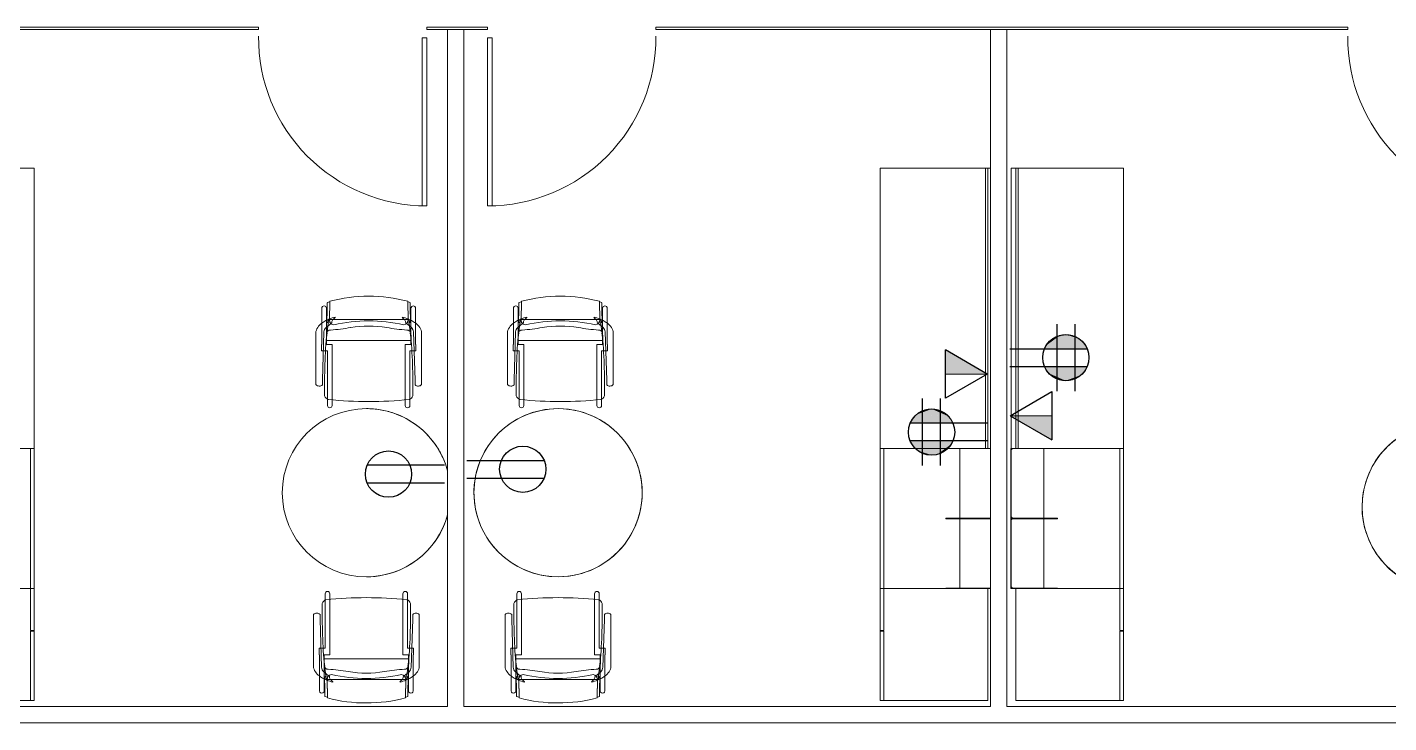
# Model space of a CAD drawing. Header units: inches. Extents: x 4757 to 6765, y 9919 to 10946.
# Drawn here: x 5204.6 to 5495.9, y 10429.3 to 10578.2 of the extents above; entities that cross this region are included whole.
import ezdxf

# ---------------------------------------------------------------- set-up
doc = ezdxf.new("R2010")
doc.units = ezdxf.units.IN
doc.header["$MEASUREMENT"] = 0
for name, color, linetype, lineweight in [('A-ANNO-NOTE', 7, 'Continuous', 9), ('A-DOOR', 31, 'Continuous', 13), ('A-WALL', 113, 'Continuous', 13), ('I-FURN', 30, 'Continuous', 9), ('I-FURN-PNLS', 30, 'Continuous', 9), ('I-WALL', 2, 'Continuous', 9)]:
    doc.layers.add(name, color=color, linetype=linetype, lineweight=lineweight)

# ---------------------------------------------------------------- blocks, each defined once
blk = doc.blocks.new('Door - Glass Single - Patch - Short Handle-7125741-Level XX  POWER _ SIGNAL')
at = {"layer": 'A-DOOR', "lineweight": 20}
for p, q in [((17, 38), (17, 2)), ((18, 38), (17, 38)), ((18, 2), (18, 38)), ((17, 2), (18, 2))]:
    blk.add_line(p, q, dxfattribs=at)
at = {"layer": 'A-DOOR', "lineweight": 9}
blk.add_arc((18, 2), 36, 90, 180.5, dxfattribs=at)
blk = doc.blocks.new('Door - Glass Single - Patch - Short Handle-7125740-Level XX  POWER _ SIGNAL')
at = {"layer": 'A-DOOR', "lineweight": 20}
for p, q in [((17, -2), (18, -2)), ((17, -38), (17, -2)), ((18, -2), (18, -38)), ((18, -38), (17, -38))]:
    blk.add_line(p, q, dxfattribs=at)
at = {"layer": 'A-DOOR', "lineweight": 9}
blk.add_arc((18, -2), 36, 179.5, 270, dxfattribs=at)
blk = doc.blocks.new('F - EXECUTIVE DESK 4 - F - EXECUTIVE DESK 4-7148762-Level XX  POWER _ SIGNAL')
at = {"layer": 'I-FURN'}
for p, q in [((-58, 86.56), (-58, 86)), ((-58, 86), (-58, 86.56)), ((-58, 86), (-58, 77.06)), ((-58, 77.06), (-58, 86)), ((-57.94, 77.06), (-57.94, 86.56)), ((-57.94, 86.56), (-57.94, 77.06)), ((-43.5, 87.06), (-57.5, 87.06)), ((-57.5, 87.06), (-43.5, 87.06)), ((-57.5, 87), (-43.5, 87)), ((-43.5, 87), (-57.5, 87)), ((-43.06, 86.56), (-43.06, 77.06)), ((-43.06, 77.06), (-43.06, 86.56)), ((-43, 86.56), (-43, 77.06)), ((-43, 77.06), (-43, 86.56)), ((-43, 77.06), (-43, 86.56)), ((-43, 86.56), (-43, 77.06)), ((-42.94, 77.06), (-42.94, 86.56)), ((-42.94, 86.56), (-42.94, 77.06)), ((-28.5, 87.06), (-42.5, 87.06)), ((-42.5, 87.06), (-28.5, 87.06)), ((-42.5, 87), (-28.5, 87)), ((-28.5, 87), (-42.5, 87)), ((-28.06, 86.56), (-28.06, 77.06)), ((-28.06, 77.06), (-28.06, 86.56)), ((-28, 77.06), (-28, 86.56)), ((-28, 86.56), (-28, 77.06)), ((-58, 77.06), (-57.94, 77.06)), ((-57.94, 77.06), (-58, 77.06)), ((-43.06, 77.06), (-43, 77.06)), ((-43, 77.06), (-43.06, 77.06)), ((-43, 77.06), (-42.94, 77.06)), ((-42.94, 77.06), (-43, 77.06)), ((-28.06, 77.06), (-28, 77.06)), ((-28, 77.06), (-28.06, 77.06))]:
    blk.add_line(p, q, dxfattribs=at)
for centre, radius, start, end in [((-57.5, 86.56), 0.5, 90, 180), ((-57.5, 86.56), 0.5, 151.7279, 180), ((-57.5, 86.56), 0.438, 90, 180), ((-57.5, 86.56), 0.438, 90, 180), ((-57.5, 86.56), 0.5, 120, 150), ((-57.5, 86.56), 0.5, 91.7852, 118.6525), ((-43.5, 86.56), 0.5, 360, 90), ((-43.5, 86.56), 0.5, 61.5993, 90), ((-43.5, 86.56), 0.438, 360, 90), ((-43.5, 86.56), 0.438, 0, 90), ((-43.5, 86.56), 0.5, 30, 60), ((-43.5, 86.56), 0.5, 0, 28.2721), ((-42.5, 86.56), 0.5, 90, 180), ((-42.5, 86.56), 0.5, 151.7279, 180), ((-42.5, 86.56), 0.438, 90, 180), ((-42.5, 86.56), 0.438, 90, 180), ((-42.5, 86.56), 0.5, 120, 150), ((-42.5, 86.56), 0.5, 91.7852, 118.6525), ((-28.5, 86.56), 0.5, 360, 90), ((-28.5, 86.56), 0.5, 61.5993, 90), ((-28.5, 86.56), 0.438, 360, 90), ((-28.5, 86.56), 0.438, 0, 90), ((-28.5, 86.56), 0.5, 30, 60), ((-28.5, 86.56), 0.5, 0, 28.2721)]:
    blk.add_arc(centre, radius, start, end, dxfattribs=at)
at = {"layer": 'I-FURN-PNLS'}
for p, q in [((-58, 86), (-82, 86)), ((-82, 86), (-82, 63)), ((-43, 87.06), (-58, 87.06)), ((-58, 87.06), (-58, 86)), ((-57.74, 87), (-58, 87)), ((-58, 87), (-58, 86.56)), ((-58, 86.56), (-58, 86)), ((-58, 86), (-58, 77.06)), ((-58, 63), (-58, 86)), ((-58, 86), (-58, 77.06)), ((-57.94, 77.06), (-57.94, 87)), ((-57.94, 87), (-43.06, 87)), ((-57.67, 87), (-57.74, 87)), ((-57.62, 87), (-57.67, 87)), ((-57.5, 87), (-57.59, 87)), ((-43.5, 87), (-57.5, 87)), ((-43.41, 87), (-43.5, 87)), ((-43.33, 87), (-43.38, 87)), ((-43.26, 87), (-43.33, 87)), ((-42.74, 87), (-43.26, 87)), ((-43.06, 87), (-43.06, 77.06)), ((-28, 87.06), (-43, 87.06)), ((-43, 87.06), (-43, 77.06)), ((-43, 77.06), (-43, 87.06)), ((-42.94, 77.06), (-42.94, 87)), ((-42.94, 87), (-28.06, 87)), ((-42.67, 87), (-42.74, 87)), ((-42.62, 87), (-42.67, 87)), ((-42.5, 87), (-42.59, 87)), ((-28.5, 87), (-42.5, 87)), ((-28.41, 87), (-28.5, 87)), ((-28.33, 87), (-28.38, 87)), ((-28.26, 87), (-28.33, 87)), ((-28, 87), (-28.26, 87)), ((-28.06, 87), (-28.06, 77.06)), ((-28, 77.06), (-28, 87.06)), ((32, 87), (-28, 87)), ((32, 86), (-28, 86)), ((-28, 86), (-28, 85.53)), ((-28, 85.53), (32, 85.53)), ((32, 86), (32, 87)), ((32, 85.53), (32, 86)), ((32, 85.53), (32, 86)), ((32, 63), (32, 85.53)), ((-58, 80), (-58, 77.06)), ((-43.06, 80), (-57.94, 80)), ((-28.06, 80), (-42.94, 80)), ((-28, 77.06), (-28, 80)), ((-58, 77.06), (-57.94, 77.06)), ((-58, 77.06), (-58, 63.75)), ((-58, 77.06), (-58, 63)), ((-43.06, 77.06), (-43, 77.06)), ((-43, 77.06), (-42.94, 77.06)), ((-28.06, 77.06), (-28, 77.06)), ((-28, 63.75), (-28, 77.06)), ((-67.12, 63.75), (-82, 63.75)), ((-82, 63.75), (-82, 63)), ((-67.12, 63.75), (-82, 63.75)), ((-82, 63.75), (-82, 63)), ((-67.12, 63.75), (-82, 63.75)), ((-82, 63.75), (-82, 63)), ((-82, 63), (-58, 63)), ((-82, 63), (-67.12, 63)), ((-82, 63), (-67.12, 63)), ((-82, 63), (-67.12, 63)), ((-67.12, 63), (-67.12, 63.75)), ((-67.12, 63), (-67.12, 63.75)), ((-67.12, 63), (-67.12, 63.75)), ((-58, 63.75), (-67, 63.75)), ((-67, 63.75), (-67, 63)), ((-67, 63), (-58, 63)), ((-58, 63), (-58, 63.75)), ((-58, 63.75), (-58, 63)), ((-28, 63.75), (-58, 63.75)), ((-58, 63.75), (-58, 63)), ((-28, 63.75), (-58, 63.75)), ((-58, 63.75), (-58, 63)), ((-58, 63), (-28, 63)), ((-58, 63), (-28, 63)), ((-58, 63), (-28, 63)), ((-58, 63), (32, 63)), ((-28, 63), (-28, 63.75)), ((-28, 63), (-28, 63.75)), ((-28, 63), (-28, 63.75))]:
    blk.add_line(p, q, dxfattribs=at)
blk = doc.blocks.new('F - EXECUTIVE DESK 4 - F - EXECUTIVE DESK 4-V28-Level XX  POWER _ SIGNAL')
at = {"layer": 'I-FURN'}
for p, q in [((-58, 86.56), (-58, 86)), ((-58, 86), (-58, 86.56)), ((-58, 86), (-58, 77.06)), ((-58, 77.06), (-58, 86)), ((-57.94, 77.06), (-57.94, 86.56)), ((-57.94, 86.56), (-57.94, 77.06)), ((-43.5, 87.06), (-57.5, 87.06)), ((-57.5, 87.06), (-43.5, 87.06)), ((-57.5, 87), (-43.5, 87)), ((-43.5, 87), (-57.5, 87)), ((-43.06, 86.56), (-43.06, 77.06)), ((-43.06, 77.06), (-43.06, 86.56)), ((-43, 86.56), (-43, 77.06)), ((-43, 77.06), (-43, 86.56)), ((-43, 77.06), (-43, 86.56)), ((-43, 86.56), (-43, 77.06)), ((-42.94, 77.06), (-42.94, 86.56)), ((-42.94, 86.56), (-42.94, 77.06)), ((-28.5, 87.06), (-42.5, 87.06)), ((-42.5, 87.06), (-28.5, 87.06)), ((-42.5, 87), (-28.5, 87)), ((-28.5, 87), (-42.5, 87)), ((-28.06, 86.56), (-28.06, 77.06)), ((-28.06, 77.06), (-28.06, 86.56)), ((-28, 77.06), (-28, 86.56)), ((-28, 86.56), (-28, 77.06)), ((-58, 77.06), (-57.94, 77.06)), ((-57.94, 77.06), (-58, 77.06)), ((-43.06, 77.06), (-43, 77.06)), ((-43, 77.06), (-43.06, 77.06)), ((-43, 77.06), (-42.94, 77.06)), ((-42.94, 77.06), (-43, 77.06)), ((-28.06, 77.06), (-28, 77.06)), ((-28, 77.06), (-28.06, 77.06))]:
    blk.add_line(p, q, dxfattribs=at)
for centre, radius, start, end in [((-57.5, 86.56), 0.5, 90, 180), ((-57.5, 86.56), 0.5, 151.7279, 180), ((-57.5, 86.56), 0.438, 90, 180), ((-57.5, 86.56), 0.438, 90, 180), ((-57.5, 86.56), 0.5, 120, 150), ((-57.5, 86.56), 0.5, 91.7852, 118.6525), ((-43.5, 86.56), 0.5, 360, 90), ((-43.5, 86.56), 0.5, 61.5993, 90), ((-43.5, 86.56), 0.438, 360, 90), ((-43.5, 86.56), 0.438, 0, 90), ((-43.5, 86.56), 0.5, 30, 60), ((-43.5, 86.56), 0.5, 0, 28.2721), ((-42.5, 86.56), 0.5, 90, 180), ((-42.5, 86.56), 0.5, 165, 180), ((-42.5, 86.56), 0.5, 151.7279, 165), ((-42.5, 86.56), 0.438, 90, 180), ((-42.5, 86.56), 0.438, 90, 180), ((-42.5, 86.56), 0.5, 120, 150), ((-42.5, 86.56), 0.5, 105, 118.6525), ((-42.5, 86.56), 0.5, 91.7852, 105), ((-28.5, 86.56), 0.5, 360, 90), ((-28.5, 86.56), 0.5, 61.5993, 90), ((-28.5, 86.56), 0.438, 360, 90), ((-28.5, 86.56), 0.438, 0, 90), ((-28.5, 86.56), 0.5, 30, 60), ((-28.5, 86.56), 0.5, 0, 28.2721)]:
    blk.add_arc(centre, radius, start, end, dxfattribs=at)
at = {"layer": 'I-FURN-PNLS'}
for p, q in [((-58, 86), (-82, 86)), ((-82, 86), (-82, 63)), ((-43, 87.06), (-58, 87.06)), ((-58, 87.06), (-58, 86)), ((-57.74, 87), (-58, 87)), ((-58, 87), (-58, 86.56)), ((-58, 86.56), (-58, 86)), ((-58, 86), (-58, 77.06)), ((-58, 63), (-58, 86)), ((-58, 86), (-58, 77.06)), ((-57.94, 77.06), (-57.94, 87)), ((-57.94, 87), (-43.06, 87)), ((-57.67, 87), (-57.74, 87)), ((-57.62, 87), (-57.67, 87)), ((-57.5, 87), (-57.59, 87)), ((-43.5, 87), (-57.5, 87)), ((-43.41, 87), (-43.5, 87)), ((-43.33, 87), (-43.38, 87)), ((-43.26, 87), (-43.33, 87)), ((-42.74, 87), (-43.26, 87)), ((-43.06, 87), (-43.06, 77.06)), ((-28, 87.06), (-43, 87.06)), ((-43, 87.06), (-43, 77.06)), ((-43, 77.06), (-43, 87.06)), ((-42.94, 77.06), (-42.94, 87)), ((-42.94, 87), (-28.06, 87)), ((-42.67, 87), (-42.74, 87)), ((-42.62, 87), (-42.67, 87)), ((-42.5, 87), (-42.59, 87)), ((-28.5, 87), (-42.5, 87)), ((-28.41, 87), (-28.5, 87)), ((-28.33, 87), (-28.38, 87)), ((-28.26, 87), (-28.33, 87)), ((-28, 87), (-28.26, 87)), ((-28.06, 87), (-28.06, 77.06)), ((-28, 77.06), (-28, 87.06)), ((32, 87), (-28, 87)), ((32, 86), (-28, 86)), ((-28, 86), (-28, 85.53)), ((-28, 85.53), (32, 85.53)), ((32, 86), (32, 87)), ((32, 85.53), (32, 86)), ((32, 85.53), (32, 86)), ((32, 63), (32, 85.53)), ((-58, 80), (-58, 77.06)), ((-43.06, 80), (-57.94, 80)), ((-28.06, 80), (-42.94, 80)), ((-28, 77.06), (-28, 80)), ((-58, 77.06), (-57.94, 77.06)), ((-58, 77.06), (-58, 63.75)), ((-58, 77.06), (-58, 63)), ((-43.06, 77.06), (-43, 77.06)), ((-43, 77.06), (-42.94, 77.06)), ((-28.06, 77.06), (-28, 77.06)), ((-28, 63.75), (-28, 77.06)), ((-67.12, 63.75), (-82, 63.75)), ((-82, 63.75), (-82, 63)), ((-67.12, 63.75), (-82, 63.75)), ((-82, 63.75), (-82, 63)), ((-67.12, 63.75), (-82, 63.75)), ((-82, 63.75), (-82, 63)), ((-82, 63), (-58, 63)), ((-82, 63), (-67.12, 63)), ((-82, 63), (-67.12, 63)), ((-82, 63), (-67.12, 63)), ((-67.12, 63), (-67.12, 63.75)), ((-67.12, 63), (-67.12, 63.75)), ((-67.12, 63), (-67.12, 63.75)), ((-58, 63.75), (-67, 63.75)), ((-67, 63.75), (-67, 63)), ((-67, 63), (-58, 63)), ((-58, 63), (-58, 63.75)), ((-58, 63.75), (-58, 63)), ((-28, 63.75), (-58, 63.75)), ((-58, 63.75), (-58, 63)), ((-28, 63.75), (-58, 63.75)), ((-58, 63.75), (-58, 63)), ((-58, 63), (-28, 63)), ((-58, 63), (-28, 63)), ((-58, 63), (-28, 63)), ((-58, 63), (32, 63)), ((-28, 63), (-28, 63.75)), ((-28, 63), (-28, 63.75)), ((-28, 63), (-28, 63.75))]:
    blk.add_line(p, q, dxfattribs=at)
blk = doc.blocks.new('F - EXECUTIVE DESK 4 - F - EXECUTIVE DESK 4-V29-Level XX  POWER _ SIGNAL')
at = {"layer": 'I-FURN'}
for p, q in [((-58, -77.06), (-58, -86)), ((-57.94, -77.06), (-58, -77.06)), ((-58, -77.06), (-57.94, -77.06)), ((-58, -86), (-58, -77.06)), ((-57.94, -86.56), (-57.94, -77.06)), ((-57.94, -77.06), (-57.94, -86.56)), ((-43, -77.06), (-43.06, -77.06)), ((-43.06, -77.06), (-43.06, -86.56)), ((-43.06, -86.56), (-43.06, -77.06)), ((-43.06, -77.06), (-43, -77.06)), ((-43, -77.06), (-43, -86.56)), ((-42.94, -77.06), (-43, -77.06)), ((-43, -77.06), (-42.94, -77.06)), ((-43, -86.56), (-43, -77.06)), ((-43, -86.56), (-43, -77.06)), ((-43, -77.06), (-43, -86.56)), ((-42.94, -86.56), (-42.94, -77.06)), ((-42.94, -77.06), (-42.94, -86.56)), ((-28, -77.06), (-28.06, -77.06)), ((-28.06, -77.06), (-28.06, -86.56)), ((-28.06, -86.56), (-28.06, -77.06)), ((-28.06, -77.06), (-28, -77.06)), ((-28, -86.56), (-28, -77.06)), ((-28, -77.06), (-28, -86.56)), ((-58, -86), (-58, -86.56)), ((-58, -86.56), (-58, -86))]:
    blk.add_line(p, q, dxfattribs=at)
at = {"layer": 'I-FURN-PNLS'}
for p, q in [((-82, -63), (-58, -63)), ((-82, -86), (-82, -63)), ((-82, -63), (-67.12, -63)), ((-82, -63.75), (-82, -63)), ((-82, -63), (-67.12, -63)), ((-82, -63.75), (-82, -63)), ((-82, -63), (-67.12, -63)), ((-82, -63.75), (-82, -63)), ((-67.12, -63.75), (-82, -63.75)), ((-67.12, -63.75), (-82, -63.75)), ((-67.12, -63.75), (-82, -63.75)), ((-67.12, -63), (-67.12, -63.75)), ((-67.12, -63), (-67.12, -63.75)), ((-67.12, -63), (-67.12, -63.75)), ((-67, -63), (-58, -63)), ((-67, -63.75), (-67, -63)), ((-58, -63.75), (-67, -63.75)), ((-58, -63), (-58, -86)), ((-58, -63), (-58, -63.75)), ((-58, -63), (-28, -63)), ((-58, -63.75), (-58, -63)), ((-58, -63), (-28, -63)), ((-58, -63.75), (-58, -63)), ((-58, -63), (-28, -63)), ((-58, -63.75), (-58, -63)), ((-58, -63), (32, -63)), ((-58, -77.06), (-58, -63)), ((-58, -77.06), (-58, -63.75)), ((-28, -63.75), (-58, -63.75)), ((-28, -63.75), (-58, -63.75)), ((-28, -63), (-28, -63.75)), ((-28, -63), (-28, -63.75)), ((-28, -63), (-28, -63.75)), ((-28, -63.75), (-28, -77.06)), ((32, -63), (32, -85.53)), ((-58, -77.06), (-57.94, -77.06)), ((-58, -86), (-58, -77.06)), ((-58, -80), (-58, -77.06)), ((-58, -86), (-58, -77.06)), ((-57.94, -77.06), (-57.94, -86.58)), ((-43.06, -77.06), (-43, -77.06)), ((-43.06, -86.58), (-43.06, -77.06)), ((-43, -77.06), (-42.94, -77.06)), ((-43, -86.58), (-43, -77.06)), ((-43, -77.06), (-43, -86.58)), ((-42.94, -77.06), (-42.94, -86.58)), ((-28.06, -77.06), (-28, -77.06)), ((-28.06, -86.58), (-28.06, -77.06)), ((-28, -77.06), (-28, -86.58)), ((-28, -77.06), (-28, -80)), ((-43.06, -80), (-57.94, -80)), ((-28.06, -80), (-42.94, -80)), ((-58, -86), (-82, -86)), ((-58, -86.58), (-58, -86)), ((-58, -86.56), (-58, -86)), ((-28, -85.53), (32, -85.53)), ((-28, -86), (-28, -85.53)), ((32, -86), (-28, -86)), ((32, -85.53), (32, -86)), ((32, -85.53), (32, -86)), ((32, -86), (32, -86.58))]:
    blk.add_line(p, q, dxfattribs=at)
blk = doc.blocks.new('F - CONF TABLE _ROUND-4 CHAIRS_ - Lam 30Dia Single-Column Base-V36-Level XX  POWER _ SIGNAL')
at = {"layer": 'I-FURN'}
for start, end in [(360, 180), (360, 180), (0, 180), (180, 254.8118), (180, 254.8118), (180, 227.3684), (285.1882, 360), (285.1882, 360), (350.5263, 0), (341.0526, 350.5263), (303.1579, 341.0526), (227.3684, 254.8118), (285.1882, 293.6842), (293.6842, 303.1579)]:
    blk.add_arc((-17.69, 2.75), 18, start, end, dxfattribs=at)
blk = doc.blocks.new('F-Haworth_Chair_X99-Seminar - X99 Seminar Chair with Glides-V37-Level XX  POWER _ SIGNAL')
at = {"layer": 'I-FURN'}
for p, q in [((-8.82, 9.44), (-8.82, 10.78)), ((-8.82, -0.89), (-8.82, 9.44)), ((-7.83, 10.78), (-7.83, 9.57)), ((-7.83, 9.57), (-7.83, 9.02)), ((-7.83, 8.98), (-7.83, -2.27)), ((7.83, 9.57), (7.83, 10.78)), ((7.83, 9.02), (7.83, 9.57)), ((7.83, -2.27), (7.83, 8.98)), ((8.82, 10.78), (8.82, 9.44)), ((8.82, 9.44), (8.82, -0.89)), ((-11.32, 5.48), (-11.3, 6.32)), ((-9.92, 6.36), (-9.92, 5.36)), ((9.92, 5.36), (9.92, 6.36)), ((11.3, 6.32), (11.32, 5.48)), ((-11.32, -5.06), (-11.32, 5.48)), ((-9.92, 5.36), (-9.57, -4.97)), ((9.57, -4.97), (9.92, 5.36)), ((11.32, 5.48), (11.32, -5.06)), ((-10.07, -0.89), (-9.71, -0.89)), ((-10.07, -2.27), (-10.07, -0.89)), ((-10.04, -2.27), (-10.07, -2.27)), ((-10.04, -4.99), (-10.04, -2.27)), ((-9.71, -0.89), (-9.2, -0.89)), ((-9.2, -0.89), (-8.82, -0.89)), ((-9.04, -2.27), (-9.04, -3.12)), ((-7.83, -2.27), (-9.04, -2.27)), ((9.04, -2.27), (7.83, -2.27)), ((8.82, -0.89), (9.2, -0.89)), ((9.04, -3.12), (9.04, -2.27)), ((9.2, -0.89), (9.71, -0.89)), ((9.71, -0.89), (10.07, -0.89)), ((10.04, -2.27), (10.04, -4.99)), ((10.07, -2.27), (10.04, -2.27)), ((10.07, -0.89), (10.07, -2.27)), ((-10.04, -6.81), (-10.04, -5)), ((-9.07, -3.12), (9.07, -3.12)), ((-9.07, -3.2), (-9.07, -3.12)), ((-8.9, -4.8), (-9.07, -3.2)), ((-9.04, -3.12), (-9.04, -3.43)), ((-9.04, -3.43), (-9.04, -3.62)), ((-9.04, -3.62), (-9.04, -5.99)), ((-8.88, -4.99), (-8.89, -4.91)), ((-8.75, -6.22), (-8.88, -4.99)), ((8.88, -4.99), (8.75, -6.22)), ((8.89, -4.91), (8.88, -4.99)), ((9.07, -3.2), (8.9, -4.8)), ((9.04, -3.43), (9.04, -3.12)), ((9.04, -3.62), (9.04, -3.43)), ((9.04, -5.99), (9.04, -3.62)), ((9.07, -3.12), (9.07, -3.2)), ((10.04, -5), (10.04, -6.81)), ((-10.04, -10.02), (-10.04, -6.81)), ((-9.13, -5.92), (-8.07, -6.77)), ((-9.04, -5.99), (-9.04, -7.4)), ((-9.04, -7.4), (-9.04, -10.02)), ((-8.68, -6.87), (-8.75, -6.22)), ((-8.62, -7.42), (-8.68, -6.87)), ((-8.6, -7.6), (-8.62, -7.43)), ((-8.61, -6.81), (-8.23, -6.95)), ((-8.49, -7.6), (-8.56, -7.6)), ((-8.42, -7.57), (-8.34, -11.37)), ((-8.34, -11.52), (-8.42, -7.57)), ((-7.65, -7.6), (-8.4, -7.6)), ((-8.03, -6.81), (-7.95, -6.87)), ((7.65, -7.6), (-7.65, -7.6)), ((-7.18, -7.99), (-7.21, -8.13)), ((7.21, -8.13), (7.18, -7.99)), ((8.4, -7.6), (7.65, -7.6)), ((7.95, -6.87), (8.03, -6.81)), ((8.07, -6.77), (9.13, -5.92)), ((8.23, -6.95), (8.61, -6.81)), ((8.34, -11.37), (8.42, -7.57)), ((8.42, -7.57), (8.34, -11.52)), ((8.56, -7.6), (8.49, -7.6)), ((8.62, -7.43), (8.6, -7.6)), ((8.68, -6.87), (8.62, -7.42)), ((8.75, -6.22), (8.68, -6.87)), ((9.04, -7.4), (9.04, -5.99)), ((9.04, -10.02), (9.04, -7.4)), ((10.04, -6.81), (10.04, -10.02))]:
    blk.add_line(p, q, dxfattribs=at)
for centre, radius, start, end in [((-8.21, 8.28), 1.31, 110.0433, 159.9567), ((-8.32, 10.78), 0.495, 0, 180), ((0, -75.01), 84.96, 84.1475, 95.8525), ((8.32, 10.78), 0.495, 0, 180), ((8.21, 8.28), 1.31, 20.0433, 69.9567), ((-10.58, 5.68), 0.956, 45.8901, 138.1099), ((144.06, 7.32), 153.52, 179.4749, 184.5213), ((-144.06, 7.32), 153.52, 355.4787, 0.5251), ((10.58, 5.68), 0.956, 41.8901, 134.1099), ((-7.87, -3.92), 3.63, 198.1789, 238.0478), ((-8.18, -4.9), 1.39, 182.8013, 227.1078), ((-8.24, -4.59), 0.763, 194.2338, 275.7662), ((-11.32, -48.08), 42.84, 79.9767, 85.7699), ((11.32, -48.08), 42.84, 94.2301, 100.0233), ((8.24, -4.59), 0.763, 264.2338, 345.7662), ((8.18, -4.9), 1.39, 312.8922, 357.1987), ((7.87, -3.92), 3.63, 301.9522, 341.8211), ((-4.71, 1.15), 9.61, 238.0478, 243.9964), ((-5.2, -7.86), 3.74, 170.0936, 184.0143), ((-36.06, -10.03), 27.2, 357.4882, 4.0143), ((-4.71, 1.15), 9.61, 243.9964, 246.4906), ((-8.28, -7.33), 0.613, 122.5427, 170.0936), ((-4.71, 1.15), 9.61, 246.6393, 247.073), ((-7.37, -7.55), 1.05, 95.9554, 181.1786), ((-7.37, -7.55), 1.05, 145.2002, 181.1786), ((-4.71, 1.15), 9.61, 247.2631, 254.9334), ((-6.55, -6.76), 1.38, 185.0878, 212.4248), ((-6.55, -6.76), 1.38, 214.0187, 242.9497), ((0, 26.49), 33.83, 257.2285, 282.7715), ((0, 15.97), 22.19, 259.9767, 280.0233), ((6.55, -6.76), 1.38, 297.0503, 325.9813), ((4.71, 1.15), 9.61, 285.0666, 292.7369), ((7.37, -7.55), 1.05, 358.8214, 84.0446), ((6.55, -6.76), 1.38, 327.5752, 354.9122), ((7.37, -7.55), 1.05, 358.8214, 34.7998), ((4.71, 1.15), 9.61, 292.927, 293.3607), ((4.71, 1.15), 9.61, 293.5094, 296.0036), ((8.28, -7.33), 0.613, 9.9064, 57.4573), ((36.06, -10.03), 27.2, 175.9857, 182.5118), ((5.2, -7.86), 3.74, 355.9857, 9.9064), ((4.71, 1.15), 9.61, 296.0036, 301.9522), ((-9.54, -10.02), 0.498, 180, 0), ((0, 20.73), 33.17, 254.4478, 255.4234), ((0, 20.29), 32.89, 255.304, 284.6925), ((0, 20.73), 33.17, 284.5766, 285.5522), ((9.54, -10.02), 0.498, 180, 0)]:
    blk.add_arc(centre, radius, start, end, dxfattribs=at)
blk = doc.blocks.new('F-Haworth_Chair_X99-Seminar - X99 Seminar Chair with Glides-V38-Level XX  POWER _ SIGNAL')
at = {"layer": 'I-FURN'}
for p, q in [((-10.04, 10.02), (-10.04, 6.81)), ((-9.04, 7.4), (-9.04, 10.02)), ((-8.34, 11.52), (-8.42, 7.57)), ((-8.42, 7.57), (-8.34, 11.37)), ((8.42, 7.57), (8.34, 11.52)), ((8.34, 11.37), (8.42, 7.57)), ((9.04, 10.02), (9.04, 7.4)), ((10.04, 6.81), (10.04, 10.02)), ((-10.04, 6.81), (-10.04, 5)), ((-9.13, 5.92), (-8.07, 6.77)), ((-9.04, 5.99), (-9.04, 7.4)), ((-9.04, 3.62), (-9.04, 5.99)), ((-8.75, 6.22), (-8.88, 4.99)), ((-8.68, 6.87), (-8.75, 6.22)), ((-8.62, 7.42), (-8.68, 6.87)), ((-8.6, 7.6), (-8.62, 7.43)), ((-8.61, 6.81), (-8.23, 6.95)), ((-8.49, 7.6), (-8.56, 7.6)), ((-7.65, 7.6), (-8.4, 7.6)), ((-8.03, 6.81), (-7.95, 6.87)), ((7.65, 7.6), (-7.65, 7.6)), ((-7.18, 7.99), (-7.21, 8.13)), ((7.21, 8.13), (7.18, 7.99)), ((8.4, 7.6), (7.65, 7.6)), ((7.95, 6.87), (8.03, 6.81)), ((8.07, 6.77), (9.13, 5.92)), ((8.23, 6.95), (8.61, 6.81)), ((8.56, 7.6), (8.49, 7.6)), ((8.62, 7.43), (8.6, 7.6)), ((8.68, 6.87), (8.62, 7.42)), ((8.75, 6.22), (8.68, 6.87)), ((8.88, 4.99), (8.75, 6.22)), ((9.04, 7.4), (9.04, 5.99)), ((9.04, 5.99), (9.04, 3.62)), ((10.04, 5), (10.04, 6.81)), ((-11.32, 5.06), (-11.32, -5.48)), ((-10.04, 4.99), (-10.04, 2.27)), ((-9.92, -5.36), (-9.57, 4.97)), ((-8.9, 4.8), (-9.07, 3.2)), ((-9.07, 3.2), (-9.07, 3.12)), ((-9.07, 3.12), (9.07, 3.12)), ((-9.04, 3.43), (-9.04, 3.62)), ((-9.04, 3.12), (-9.04, 3.43)), ((-9.04, 2.27), (-9.04, 3.12)), ((-8.88, 4.99), (-8.89, 4.91)), ((8.89, 4.91), (8.88, 4.99)), ((9.07, 3.2), (8.9, 4.8)), ((9.04, 3.62), (9.04, 3.43)), ((9.04, 3.43), (9.04, 3.12)), ((9.04, 3.12), (9.04, 2.27)), ((9.07, 3.12), (9.07, 3.2)), ((9.57, 4.97), (9.92, -5.36)), ((10.04, 2.27), (10.04, 4.99)), ((11.32, -5.48), (11.32, 5.06)), ((-10.04, 2.27), (-10.07, 2.27)), ((-10.07, 2.27), (-10.07, 0.89)), ((-10.07, 0.89), (-9.71, 0.89)), ((-9.71, 0.89), (-9.2, 0.89)), ((-9.2, 0.89), (-8.82, 0.89)), ((-7.83, 2.27), (-9.04, 2.27)), ((-8.82, 0.89), (-8.82, -9.44)), ((-7.83, -9.57), (-7.83, 2.27)), ((9.04, 2.27), (7.83, 2.27)), ((7.83, 2.27), (7.83, -9.57)), ((8.82, 0.89), (9.2, 0.89)), ((8.82, -9.44), (8.82, 0.89)), ((9.2, 0.89), (9.71, 0.89)), ((9.71, 0.89), (10.07, 0.89)), ((10.07, 2.27), (10.04, 2.27)), ((10.07, 0.89), (10.07, 2.27)), ((-11.32, -5.48), (-11.3, -6.32)), ((-9.92, -6.36), (-9.92, -5.36)), ((9.92, -5.36), (9.92, -6.36)), ((11.3, -6.32), (11.32, -5.48)), ((-8.82, -9.44), (-8.82, -10.78)), ((-7.83, -10.78), (-7.83, -9.57)), ((7.83, -9.57), (7.83, -10.78)), ((8.82, -10.78), (8.82, -9.44))]:
    blk.add_line(p, q, dxfattribs=at)
for centre, radius, start, end in [((0, -20.29), 32.89, 75.3075, 104.696), ((-9.54, 10.02), 0.498, 360, 180), ((-36.06, 10.03), 27.2, 355.9857, 2.5118), ((0, -20.73), 33.17, 104.5766, 105.5522), ((0, -20.73), 33.17, 74.4478, 75.4234), ((36.06, 10.03), 27.2, 177.4882, 184.0143), ((9.54, 10.02), 0.498, 360, 180), ((-7.87, 3.92), 3.63, 121.9522, 161.8211), ((-4.71, -1.15), 9.61, 116.0036, 121.9522), ((-8.18, 4.9), 1.39, 132.8922, 177.1987), ((-5.2, 7.86), 3.74, 175.9857, 189.9064), ((-4.71, -1.15), 9.61, 113.5094, 116.0036), ((-8.28, 7.33), 0.613, 189.9064, 237.4573), ((-4.71, -1.15), 9.61, 112.927, 113.3607), ((-4.71, -1.15), 9.61, 105.0666, 112.7369), ((-7.37, 7.55), 1.05, 178.8214, 214.7998), ((-7.37, 7.55), 1.05, 178.8214, 264.0446), ((-11.32, 48.08), 42.84, 274.2301, 280.0233), ((-6.55, 6.76), 1.38, 147.5752, 174.9122), ((-6.55, 6.76), 1.38, 117.0503, 145.9813), ((0, -26.49), 33.83, 77.2285, 102.7715), ((0, -15.97), 22.19, 79.9767, 100.0233), ((11.32, 48.08), 42.84, 259.9767, 265.7699), ((6.55, 6.76), 1.38, 34.0187, 62.9497), ((4.71, -1.15), 9.61, 67.2631, 74.9334), ((7.37, 7.55), 1.05, 275.9554, 1.1786), ((6.55, 6.76), 1.38, 5.0878, 32.4248), ((7.37, 7.55), 1.05, 325.2002, 1.1786), ((4.71, -1.15), 9.61, 66.6393, 67.073), ((4.71, -1.15), 9.61, 63.9964, 66.4906), ((8.28, 7.33), 0.613, 302.5427, 350.0936), ((5.2, 7.86), 3.74, 350.0936, 4.0143), ((4.71, -1.15), 9.61, 58.0478, 63.9964), ((8.18, 4.9), 1.39, 2.8013, 47.1078), ((7.87, 3.92), 3.63, 18.1789, 58.0478), ((144.06, -7.32), 153.52, 175.4787, 180.5251), ((-8.24, 4.59), 0.763, 84.2338, 165.7662), ((8.24, 4.59), 0.763, 14.2338, 95.7662), ((-144.06, -7.32), 153.52, 359.4749, 4.5213), ((-10.58, -5.68), 0.956, 221.8901, 314.1099), ((-8.21, -8.28), 1.31, 200.0433, 249.9567), ((8.21, -8.28), 1.31, 290.0433, 339.9567), ((10.58, -5.68), 0.956, 225.8901, 318.1099), ((-8.32, -10.78), 0.495, 180, 360), ((0, 75.01), 84.96, 264.1475, 275.8525), ((8.32, -10.78), 0.495, 180, 360)]:
    blk.add_arc(centre, radius, start, end, dxfattribs=at)
blk = doc.blocks.new('F - CONF TABLE _ROUND-4 CHAIRS_ - Lam 30Dia Single-Column Base-V39-Level XX  POWER _ SIGNAL')
at = {"layer": 'I-FURN'}
for start, end in [(360, 180), (360, 180), (47.3684, 180), (0, 47.3684), (180, 360), (180, 360), (180, 284.2105), (331.5789, 0), (322.1053, 331.5789), (293.6842, 322.1053), (284.2105, 293.6842)]:
    blk.add_arc((-17.69, 2.75), 18, start, end, dxfattribs=at)
blk = doc.blocks.new('F-Haworth_Chair_X99-Seminar - X99 Seminar Chair with Glides-V34-Level XX  POWER _ SIGNAL')
at = {"layer": 'I-FURN'}
for p, q in [((-8.82, 9.44), (-8.82, 10.78)), ((-8.82, -0.89), (-8.82, 9.44)), ((-7.83, 10.78), (-7.83, 9.57)), ((-7.83, 9.57), (-7.83, 9.02)), ((-7.83, 8.98), (-7.83, -2.27)), ((7.83, 9.57), (7.83, 10.78)), ((7.83, 9.02), (7.83, 9.57)), ((7.83, -2.27), (7.83, 8.98)), ((8.82, 10.78), (8.82, 9.44)), ((8.82, 9.44), (8.82, -0.89)), ((-11.32, 5.48), (-11.3, 6.32)), ((-9.92, 6.36), (-9.92, 5.36)), ((9.92, 5.36), (9.92, 6.36)), ((11.3, 6.32), (11.32, 5.48)), ((-11.32, -5.06), (-11.32, 5.48)), ((-9.92, 5.36), (-9.57, -4.97)), ((9.57, -4.97), (9.92, 5.36)), ((11.32, 5.48), (11.32, -5.06)), ((-10.07, -0.89), (-9.71, -0.89)), ((-10.07, -2.27), (-10.07, -0.89)), ((-10.04, -2.27), (-10.07, -2.27)), ((-10.04, -4.99), (-10.04, -2.27)), ((-9.71, -0.89), (-9.2, -0.89)), ((-9.2, -0.89), (-8.82, -0.89)), ((-9.04, -2.27), (-9.04, -3.12)), ((-7.83, -2.27), (-9.04, -2.27)), ((9.04, -2.27), (7.83, -2.27)), ((8.82, -0.89), (9.2, -0.89)), ((9.04, -3.12), (9.04, -2.27)), ((9.2, -0.89), (9.71, -0.89)), ((9.71, -0.89), (10.07, -0.89)), ((10.04, -2.27), (10.04, -4.99)), ((10.07, -2.27), (10.04, -2.27)), ((10.07, -0.89), (10.07, -2.27)), ((-10.04, -6.81), (-10.04, -5)), ((-9.07, -3.12), (9.07, -3.12)), ((-9.07, -3.2), (-9.07, -3.12)), ((-8.9, -4.8), (-9.07, -3.2)), ((-9.04, -3.12), (-9.04, -3.43)), ((-9.04, -3.43), (-9.04, -3.62)), ((-9.04, -3.62), (-9.04, -5.99)), ((-8.88, -4.99), (-8.89, -4.91)), ((-8.75, -6.22), (-8.88, -4.99)), ((8.88, -4.99), (8.75, -6.22)), ((8.89, -4.91), (8.88, -4.99)), ((9.07, -3.2), (8.9, -4.8)), ((9.04, -3.43), (9.04, -3.12)), ((9.04, -3.62), (9.04, -3.43)), ((9.04, -5.99), (9.04, -3.62)), ((9.07, -3.12), (9.07, -3.2)), ((10.04, -5), (10.04, -6.81)), ((-10.04, -10.02), (-10.04, -6.81)), ((-9.13, -5.92), (-8.07, -6.77)), ((-9.04, -5.99), (-9.04, -7.4)), ((-9.04, -7.4), (-9.04, -10.02)), ((-8.68, -6.87), (-8.75, -6.22)), ((-8.62, -7.42), (-8.68, -6.87)), ((-8.6, -7.6), (-8.62, -7.43)), ((-8.61, -6.81), (-8.23, -6.95)), ((-8.49, -7.6), (-8.56, -7.6)), ((-8.42, -7.57), (-8.34, -11.37)), ((-8.34, -11.52), (-8.42, -7.57)), ((-7.65, -7.6), (-8.4, -7.6)), ((-8.03, -6.81), (-7.95, -6.87)), ((7.65, -7.6), (-7.65, -7.6)), ((-7.18, -7.99), (-7.21, -8.13)), ((7.21, -8.13), (7.18, -7.99)), ((8.4, -7.6), (7.65, -7.6)), ((7.95, -6.87), (8.03, -6.81)), ((8.07, -6.77), (9.13, -5.92)), ((8.23, -6.95), (8.61, -6.81)), ((8.34, -11.37), (8.42, -7.57)), ((8.42, -7.57), (8.34, -11.52)), ((8.56, -7.6), (8.49, -7.6)), ((8.62, -7.43), (8.6, -7.6)), ((8.68, -6.87), (8.62, -7.42)), ((8.75, -6.22), (8.68, -6.87)), ((9.04, -7.4), (9.04, -5.99)), ((9.04, -10.02), (9.04, -7.4)), ((10.04, -6.81), (10.04, -10.02))]:
    blk.add_line(p, q, dxfattribs=at)
for centre, radius, start, end in [((-8.21, 8.28), 1.31, 110.0433, 159.9567), ((-8.32, 10.78), 0.495, 0, 180), ((0, -75.01), 84.96, 84.1475, 95.8525), ((8.32, 10.78), 0.495, 0, 180), ((8.21, 8.28), 1.31, 20.0433, 69.9567), ((-10.58, 5.68), 0.956, 45.8901, 138.1099), ((144.06, 7.32), 153.52, 179.4749, 184.5213), ((-144.06, 7.32), 153.52, 355.4787, 0.5251), ((10.58, 5.68), 0.956, 41.8901, 134.1099), ((-7.87, -3.92), 3.63, 198.1789, 238.0478), ((-8.18, -4.9), 1.39, 182.8013, 227.1078), ((-8.24, -4.59), 0.763, 194.2338, 275.7662), ((-11.32, -48.08), 42.84, 79.9767, 85.7699), ((11.32, -48.08), 42.84, 94.2301, 100.0233), ((8.24, -4.59), 0.763, 264.2338, 345.7662), ((8.18, -4.9), 1.39, 312.8922, 357.1987), ((7.87, -3.92), 3.63, 301.9522, 341.8211), ((-4.71, 1.15), 9.61, 238.0478, 243.9964), ((-5.2, -7.86), 3.74, 170.0936, 184.0143), ((-36.06, -10.03), 27.2, 357.4882, 4.0143), ((-4.71, 1.15), 9.61, 243.9964, 246.4906), ((-8.28, -7.33), 0.613, 122.5427, 170.0936), ((-4.71, 1.15), 9.61, 246.6393, 247.073), ((-7.37, -7.55), 1.05, 95.9554, 181.1786), ((-7.37, -7.55), 1.05, 145.2002, 181.1786), ((-4.71, 1.15), 9.61, 247.2631, 254.9334), ((-6.55, -6.76), 1.38, 185.0878, 212.4248), ((-6.55, -6.76), 1.38, 214.0187, 242.9497), ((0, 26.49), 33.83, 257.2285, 282.7715), ((0, 15.97), 22.19, 259.9767, 280.0233), ((6.55, -6.76), 1.38, 297.0503, 325.9813), ((4.71, 1.15), 9.61, 285.0666, 292.7369), ((7.37, -7.55), 1.05, 358.8214, 84.0446), ((6.55, -6.76), 1.38, 327.5752, 354.9122), ((7.37, -7.55), 1.05, 358.8214, 34.7998), ((4.71, 1.15), 9.61, 292.927, 293.3607), ((4.71, 1.15), 9.61, 293.5094, 296.0036), ((8.28, -7.33), 0.613, 9.9064, 57.4573), ((36.06, -10.03), 27.2, 175.9857, 182.5118), ((5.2, -7.86), 3.74, 355.9857, 9.9064), ((4.71, 1.15), 9.61, 296.0036, 301.9522), ((-9.54, -10.02), 0.498, 180, 0), ((0, 20.73), 33.17, 254.4478, 255.4234), ((0, 20.29), 32.89, 255.304, 284.6925), ((0, 20.73), 33.17, 284.5766, 285.5522), ((9.54, -10.02), 0.498, 180, 0)]:
    blk.add_arc(centre, radius, start, end, dxfattribs=at)
blk = doc.blocks.new('F-Haworth_Chair_X99-Seminar - X99 Seminar Chair with Glides-V40-Level XX  POWER _ SIGNAL')
at = {"layer": 'I-FURN'}
for p, q in [((-10.04, 10.02), (-10.04, 6.81)), ((-9.04, 7.4), (-9.04, 10.02)), ((-8.34, 11.52), (-8.42, 7.57)), ((-8.42, 7.57), (-8.34, 11.37)), ((8.42, 7.57), (8.34, 11.52)), ((8.34, 11.37), (8.42, 7.57)), ((9.04, 10.02), (9.04, 7.4)), ((10.04, 6.81), (10.04, 10.02)), ((-10.04, 6.81), (-10.04, 5)), ((-9.13, 5.92), (-8.07, 6.77)), ((-9.04, 5.99), (-9.04, 7.4)), ((-9.04, 3.62), (-9.04, 5.99)), ((-8.75, 6.22), (-8.88, 4.99)), ((-8.68, 6.87), (-8.75, 6.22)), ((-8.62, 7.42), (-8.68, 6.87)), ((-8.6, 7.6), (-8.62, 7.43)), ((-8.61, 6.81), (-8.23, 6.95)), ((-8.49, 7.6), (-8.56, 7.6)), ((-7.65, 7.6), (-8.4, 7.6)), ((-8.03, 6.81), (-7.95, 6.87)), ((7.65, 7.6), (-7.65, 7.6)), ((-7.18, 7.99), (-7.21, 8.13)), ((7.21, 8.13), (7.18, 7.99)), ((8.4, 7.6), (7.65, 7.6)), ((7.95, 6.87), (8.03, 6.81)), ((8.07, 6.77), (9.13, 5.92)), ((8.23, 6.95), (8.61, 6.81)), ((8.56, 7.6), (8.49, 7.6)), ((8.62, 7.43), (8.6, 7.6)), ((8.68, 6.87), (8.62, 7.42)), ((8.75, 6.22), (8.68, 6.87)), ((8.88, 4.99), (8.75, 6.22)), ((9.04, 7.4), (9.04, 5.99)), ((9.04, 5.99), (9.04, 3.62)), ((10.04, 5), (10.04, 6.81)), ((-11.32, 5.06), (-11.32, -5.48)), ((-10.04, 4.99), (-10.04, 2.27)), ((-9.92, -5.36), (-9.57, 4.97)), ((-8.9, 4.8), (-9.07, 3.2)), ((-9.07, 3.2), (-9.07, 3.12)), ((-9.07, 3.12), (-1.6, 3.12)), ((-9.04, 3.43), (-9.04, 3.62)), ((-9.04, 3.12), (-9.04, 3.43)), ((-9.04, 2.27), (-9.04, 3.12)), ((-8.88, 4.99), (-8.89, 4.91)), ((-1.6, 3.12), (9.07, 3.12)), ((8.89, 4.91), (8.88, 4.99)), ((9.07, 3.2), (8.9, 4.8)), ((9.04, 3.62), (9.04, 3.43)), ((9.04, 3.43), (9.04, 3.12)), ((9.04, 3.12), (9.04, 2.27)), ((9.07, 3.12), (9.07, 3.2)), ((9.57, 4.97), (9.92, -5.36)), ((10.04, 2.27), (10.04, 4.99)), ((11.32, -5.48), (11.32, 5.06)), ((-10.04, 2.27), (-10.07, 2.27)), ((-10.07, 2.27), (-10.07, 0.89)), ((-10.07, 0.89), (-9.71, 0.89)), ((-9.71, 0.89), (-9.2, 0.89)), ((-9.2, 0.89), (-8.82, 0.89)), ((-7.83, 2.27), (-9.04, 2.27)), ((-8.82, 0.89), (-8.82, -9.44)), ((-7.83, -9.57), (-7.83, 2.27)), ((9.04, 2.27), (7.83, 2.27)), ((7.83, 2.27), (7.83, -9.57)), ((8.82, 0.89), (9.2, 0.89)), ((8.82, -9.44), (8.82, 0.89)), ((9.2, 0.89), (9.71, 0.89)), ((9.71, 0.89), (10.07, 0.89)), ((10.07, 2.27), (10.04, 2.27)), ((10.07, 0.89), (10.07, 2.27)), ((-11.32, -5.48), (-11.3, -6.32)), ((-9.92, -6.36), (-9.92, -5.36)), ((9.92, -5.36), (9.92, -6.36)), ((11.3, -6.32), (11.32, -5.48)), ((-8.82, -9.44), (-8.82, -10.78)), ((-7.83, -10.78), (-7.83, -9.57)), ((7.83, -9.57), (7.83, -10.78)), ((8.82, -10.78), (8.82, -9.44))]:
    blk.add_line(p, q, dxfattribs=at)
for centre, radius, start, end in [((0, -20.29), 32.89, 75.3075, 104.696), ((-9.54, 10.02), 0.498, 360, 180), ((-36.06, 10.03), 27.2, 355.9857, 2.5118), ((0, -20.73), 33.17, 104.5766, 105.5522), ((0, -20.73), 33.17, 74.4478, 75.4234), ((36.06, 10.03), 27.2, 177.4882, 184.0143), ((9.54, 10.02), 0.498, 360, 180), ((-7.87, 3.92), 3.63, 121.9522, 161.8211), ((-4.71, -1.15), 9.61, 116.0036, 121.9522), ((-8.18, 4.9), 1.39, 132.8922, 177.1987), ((-5.2, 7.86), 3.74, 175.9857, 189.9064), ((-4.71, -1.15), 9.61, 113.5094, 116.0036), ((-8.28, 7.33), 0.613, 189.9064, 237.4573), ((-4.71, -1.15), 9.61, 112.927, 113.3607), ((-4.71, -1.15), 9.61, 105.0666, 112.7369), ((-7.37, 7.55), 1.05, 178.8214, 214.7998), ((-7.37, 7.55), 1.05, 178.8214, 264.0446), ((-11.32, 48.08), 42.84, 274.2301, 280.0233), ((-6.55, 6.76), 1.38, 147.5752, 174.9122), ((-6.55, 6.76), 1.38, 117.0503, 145.9813), ((0, -26.49), 33.83, 77.2285, 102.7715), ((0, -15.97), 22.19, 79.9767, 100.0233), ((11.32, 48.08), 42.84, 259.9767, 265.7699), ((6.55, 6.76), 1.38, 34.0187, 62.9497), ((4.71, -1.15), 9.61, 67.2631, 74.9334), ((7.37, 7.55), 1.05, 275.9554, 1.1786), ((6.55, 6.76), 1.38, 5.0878, 32.4248), ((7.37, 7.55), 1.05, 325.2002, 1.1786), ((4.71, -1.15), 9.61, 66.6393, 67.073), ((4.71, -1.15), 9.61, 63.9964, 66.4906), ((8.28, 7.33), 0.613, 302.5427, 350.0936), ((5.2, 7.86), 3.74, 350.0936, 4.0143), ((4.71, -1.15), 9.61, 58.0478, 63.9964), ((8.18, 4.9), 1.39, 2.8013, 47.1078), ((7.87, 3.92), 3.63, 18.1789, 58.0478), ((144.06, -7.32), 153.52, 175.4787, 180.5251), ((-8.24, 4.59), 0.763, 84.2338, 165.7662), ((8.24, 4.59), 0.763, 14.2338, 95.7662), ((-144.06, -7.32), 153.52, 359.4749, 4.5213), ((-10.58, -5.68), 0.956, 221.8901, 314.1099), ((-8.21, -8.28), 1.31, 200.0433, 249.9567), ((8.21, -8.28), 1.31, 290.0433, 339.9567), ((10.58, -5.68), 0.956, 225.8901, 318.1099), ((-8.32, -10.78), 0.495, 180, 360), ((0, 75.01), 84.96, 264.1475, 275.8525), ((8.32, -10.78), 0.495, 180, 360)]:
    blk.add_arc(centre, radius, start, end, dxfattribs=at)
blk = doc.blocks.new('F - CONF TABLE _ROUND-4 CHAIRS_ - Lam 30Dia Single-Column Base-V41-Level XX  POWER _ SIGNAL')
at = {"layer": 'I-FURN'}
for start, end in [(360, 180), (360, 180), (28.4211, 180), (18.9474, 28.4211), (0, 18.9474), (180, 360), (180, 360), (180, 322.1053), (350.5263, 0), (341.0526, 350.5263), (322.1053, 331.5789), (331.5789, 341.0526)]:
    blk.add_arc((-17.69, 2.75), 18, start, end, dxfattribs=at)

msp = doc.modelspace()

# ---------------------------------------------------------------- hatches: boundary and pattern name
at = {"layer": 'A-ANNO-NOTE'}
for points in [[(5422.6, 10510.06), (5426.74, 10512.4), (5425.57, 10512.24)], [(5431.07, 10509.95), (5426.74, 10512.4), (5422.6, 10510.06)], [(5422.6, 10510.06), (5425.57, 10512.24), (5423.93, 10511.48)], [(5423.93, 10511.48), (5425.57, 10512.24), (5424.37, 10511.76)], [(5431.07, 10509.95), (5429.67, 10511.48), (5426.74, 10512.4)], [(5429.67, 10511.48), (5427.64, 10512.32), (5426.87, 10512.4)], [(5429.67, 10511.48), (5429.23, 10511.76), (5427.64, 10512.32)], [(5429.23, 10511.76), (5428.4, 10512.13), (5427.64, 10512.32)], [(5429.23, 10511.76), (5429, 10511.88), (5428.4, 10512.13)], [(5409.98, 10503.95), (5401.05, 10509.11), (5401.05, 10503.95)], [(5431.36, 10509.36), (5422.6, 10510.06), (5422.24, 10509.36)], [(5422.6, 10510.06), (5423.93, 10511.48), (5423.62, 10511.24)], [(5422.6, 10510.06), (5423.62, 10511.24), (5422.98, 10510.59)], [(5431.36, 10509.36), (5431.07, 10509.95), (5422.6, 10510.06)], [(5431.07, 10509.95), (5429.98, 10511.24), (5429.67, 10511.48)], [(5430.63, 10510.59), (5430.37, 10510.88), (5429.98, 10511.24)], [(5431.07, 10509.95), (5430.63, 10510.59), (5429.98, 10511.24)], [(5422.29, 10505.41), (5431.36, 10505.53), (5422.24, 10505.53)], [(5431.01, 10504.83), (5431.36, 10505.53), (5422.29, 10505.41)], [(5422.6, 10504.83), (5431.01, 10504.83), (5422.29, 10505.41)], [(5423.15, 10504.11), (5431.01, 10504.83), (5422.6, 10504.83)], [(5430.08, 10503.74), (5431.01, 10504.83), (5423.15, 10504.11)], [(5426.74, 10502.5), (5430.08, 10503.74), (5423.15, 10504.11)], [(5424.48, 10503.07), (5423.15, 10504.11), (5423.72, 10503.57)], [(5425.96, 10502.57), (5423.15, 10504.11), (5424.48, 10503.07)], [(5426.74, 10502.5), (5423.15, 10504.11), (5425.96, 10502.57)], [(5425.96, 10502.57), (5424.48, 10503.07), (5425.57, 10502.65)], [(5426.87, 10502.5), (5430.08, 10503.74), (5426.74, 10502.5)], [(5426.87, 10502.5), (5429.12, 10503.07), (5430.08, 10503.74)], [(5426.87, 10502.5), (5428.03, 10502.65), (5429.12, 10503.07)], [(5428.03, 10502.65), (5428.4, 10502.76), (5429.12, 10503.07)], [(5429.12, 10503.07), (5429.46, 10503.27), (5429.88, 10503.57)], [(5430.08, 10503.74), (5430.63, 10504.3), (5431.01, 10504.83)], [(5426.87, 10502.5), (5427.64, 10502.57), (5428.03, 10502.65)], [(5393.86, 10494.14), (5401.72, 10494.87), (5394.79, 10495.24)], [(5393.86, 10494.14), (5394.79, 10495.24), (5394.24, 10494.67)], [(5402.27, 10494.14), (5401.72, 10494.87), (5393.86, 10494.14), (5400.13, 10494.14)], [(5401.72, 10494.87), (5398.13, 10496.48), (5394.79, 10495.24), (5400.13, 10494.96)], [(5394.79, 10495.24), (5398, 10496.48), (5395.75, 10495.91)], [(5394.79, 10495.24), (5398.13, 10496.48), (5398, 10496.48)], [(5395.75, 10495.91), (5398, 10496.48), (5396.84, 10496.33)], [(5401.72, 10494.87), (5398.91, 10496.41), (5398.13, 10496.48), (5400.13, 10495.59)], [(5401.72, 10494.87), (5400.39, 10495.91), (5398.91, 10496.41), (5400.13, 10495.75)], [(5400.39, 10495.91), (5399.3, 10496.33), (5398.91, 10496.41), (5400.13, 10495.99)], [(5400.39, 10495.91), (5399.67, 10496.22), (5399.3, 10496.33), (5400.13, 10496.01)], [(5401.72, 10494.87), (5401.15, 10495.41), (5400.39, 10495.91)], [(5401.15, 10495.41), (5400.94, 10495.56), (5400.39, 10495.91)], [(5402.27, 10494.14), (5402.05, 10494.47), (5401.72, 10494.87)], [(5423.82, 10489.87), (5423.82, 10495.03), (5414.89, 10495.03)], [(5393.5, 10493.45), (5402.58, 10493.57), (5393.86, 10494.14)], [(5402.63, 10493.45), (5402.58, 10493.57), (5393.5, 10493.45), (5400.13, 10493.45)], [(5402.58, 10493.57), (5402.27, 10494.14), (5393.86, 10494.14), (5400.13, 10493.73)], [(5402.27, 10488.92), (5402.63, 10489.62), (5393.5, 10489.62), (5400.13, 10489.09)], [(5402.27, 10488.92), (5393.5, 10489.62), (5393.8, 10489.03), (5400.13, 10488.95)], [(5398.13, 10486.58), (5402.27, 10488.92), (5393.8, 10489.03)], [(5395.19, 10487.5), (5393.8, 10489.03), (5394.89, 10487.74)], [(5394.89, 10487.74), (5393.8, 10489.03), (5394.24, 10488.39)], [(5398.13, 10486.58), (5393.8, 10489.03), (5395.19, 10487.5)], [(5398.13, 10486.58), (5399.3, 10486.74), (5402.27, 10488.92), (5400.13, 10487.71)], [(5399.3, 10486.74), (5400.94, 10487.5), (5402.27, 10488.92), (5400.13, 10487.35)], [(5400.94, 10487.5), (5401.25, 10487.74), (5402.27, 10488.92)], [(5401.25, 10487.74), (5401.89, 10488.39), (5402.27, 10488.92)], [(5398, 10486.58), (5398.13, 10486.58), (5395.19, 10487.5)], [(5397.22, 10486.65), (5395.19, 10487.5), (5395.63, 10487.22)], [(5398, 10486.58), (5395.19, 10487.5), (5397.22, 10486.65)], [(5397.22, 10486.65), (5395.63, 10487.22), (5396.47, 10486.85)], [(5398.13, 10486.58), (5398.91, 10486.65), (5399.3, 10486.74)], [(5399.3, 10486.74), (5400.5, 10487.22), (5400.94, 10487.5), (5400.13, 10487.12)], [(5399.3, 10486.74), (5399.67, 10486.85), (5400.13, 10487.07)], [(5399.67, 10486.85), (5400.13, 10487.04), (5400.13, 10487.05)]]:
    msp.add_hatch(color=256, dxfattribs=at).paths.add_polyline_path(points, flags=0)

# ---------------------------------------------------------------- linework, layer by layer
at = {"layer": 'A-ANNO-NOTE', "lineweight": 30}
for p, q in [((5424.88, 10514.62), (5424.88, 10500.27)), ((5428.72, 10514.62), (5428.72, 10500.27)), ((5409.98, 10503.95), (5401.05, 10509.11)), ((5401.05, 10498.79), (5401.05, 10509.11)), ((5414.84, 10509.36), (5431.36, 10509.36)), ((5409.98, 10503.95), (5401.05, 10498.79)), ((5414.84, 10505.53), (5431.36, 10505.53)), ((5414.89, 10495.03), (5423.82, 10500.19)), ((5423.82, 10500.19), (5423.82, 10489.87)), ((5396.15, 10484.36), (5396.15, 10498.71)), ((5399.99, 10484.36), (5399.99, 10498.71)), ((5414.89, 10495.03), (5423.82, 10489.87)), ((5410.03, 10493.45), (5393.5, 10493.45)), ((5410.03, 10489.62), (5393.5, 10489.62)), ((5293.86, 10484.45), (5277.34, 10484.45)), ((5298.67, 10485.46), (5315.2, 10485.46)), ((5298.67, 10485.46), (5315.2, 10485.46)), ((5293.86, 10480.62), (5277.34, 10480.62)), ((5293.86, 10480.62), (5277.34, 10480.62)), ((5298.67, 10481.63), (5315.2, 10481.63))]:
    msp.add_line(p, q, dxfattribs=at)
at = {"layer": 'A-ANNO-NOTE'}
for p, q in [((5409.98, 10503.95), (5401.05, 10509.11)), ((5401.05, 10509.11), (5401.05, 10503.95)), ((5422.24, 10509.36), (5431.36, 10509.36)), ((5401.05, 10503.95), (5409.98, 10503.95)), ((5431.36, 10505.53), (5422.24, 10505.53)), ((5414.89, 10495.03), (5423.82, 10489.87)), ((5423.82, 10495.03), (5414.89, 10495.03)), ((5423.82, 10489.87), (5423.82, 10495.03)), ((5393.5, 10493.45), (5402.63, 10493.45)), ((5402.63, 10489.62), (5393.5, 10489.62))]:
    msp.add_line(p, q, dxfattribs=at)
at = {"layer": 'A-ANNO-NOTE', "lineweight": 30}
for centre in [(5426.8, 10507.45), (5398.07, 10491.53), (5310.63, 10483.55), (5281.9, 10482.53)]:
    msp.add_circle(centre, 4.95, dxfattribs=at)
at = {"layer": 'A-ANNO-NOTE'}
for centre, start, end in [((5426.8, 10507.45), 22.7756, 157.2244), ((5426.8, 10507.45), 202.7756, 337.2244), ((5398.07, 10491.53), 22.7756, 157.2244), ((5398.07, 10491.53), 202.7756, 337.2244)]:
    msp.add_arc(centre, 4.95, start, end, dxfattribs=at)
at = {"layer": 'A-WALL'}
for p, q in [((5298.02, 10577.69), (5294.52, 10577.69)), ((5414.18, 10577.69), (5410.68, 10577.69))]:
    msp.add_line(p, q, dxfattribs=at)
at = {"layer": 'I-WALL', "lineweight": 13}
for p, q in [((5254.1, 10578.19), (5102.1, 10578.19)), ((5181.85, 10577.69), (5254.1, 10577.69)), ((5254.1, 10577.69), (5254.1, 10578.19)), ((5303.1, 10578.19), (5290.1, 10578.19)), ((5290.1, 10578.19), (5290.1, 10577.69)), ((5290.1, 10577.69), (5294.52, 10577.69)), ((5294.52, 10577.69), (5294.52, 10432.79)), ((5298.02, 10432.79), (5298.02, 10577.69)), ((5298.02, 10577.69), (5303.1, 10577.69)), ((5303.1, 10577.69), (5303.1, 10578.19)), ((5487.1, 10578.19), (5339.1, 10578.19)), ((5339.1, 10578.19), (5339.1, 10577.69)), ((5339.1, 10577.69), (5410.68, 10577.69)), ((5410.68, 10577.69), (5410.68, 10432.79)), ((5414.18, 10432.79), (5414.18, 10577.69)), ((5414.18, 10577.69), (5487.1, 10577.69)), ((5487.1, 10577.69), (5487.1, 10578.19)), ((5294.52, 10432.79), (5181.85, 10432.79)), ((5410.68, 10432.79), (5298.02, 10432.79)), ((5526.85, 10432.79), (5414.18, 10432.79)), ((5197.91, 10429.29), (5594.79, 10429.29))]:
    msp.add_line(p, q, dxfattribs=at)

# ---------------------------------------------------------------- block references
at = {"layer": 'A-DOOR'}
for p in [(5272.1, 10577.94), (5505.1, 10577.94)]:
    msp.add_blockref('Door - Glass Single - Patch - Short Handle-7125740-Level XX  POWER _ SIGNAL', p, dxfattribs=at)
at = {"layer": 'A-DOOR', "rotation": 180}
msp.add_blockref('Door - Glass Single - Patch - Short Handle-7125741-Level XX  POWER _ SIGNAL', (5321.1, 10577.94), dxfattribs=at)
at = {"layer": 'I-FURN'}
for name, p, rotation in [('F - EXECUTIVE DESK 4 - F - EXECUTIVE DESK 4-7148762-Level XX  POWER _ SIGNAL', (5269.1, 10516.04), 89.99999999999935), ('F - EXECUTIVE DESK 4 - F - EXECUTIVE DESK 4-V29-Level XX  POWER _ SIGNAL', (5324.1, 10516.04), 90.00000000000065), ('F - EXECUTIVE DESK 4 - F - EXECUTIVE DESK 4-V28-Level XX  POWER _ SIGNAL', (5502.1, 10516.04), 89.99999999999935), ('F-Haworth_Chair_X99-Seminar - X99 Seminar Chair with Glides-V37-Level XX  POWER _ SIGNAL', (5277.67, 10508), 180), ('F-Haworth_Chair_X99-Seminar - X99 Seminar Chair with Glides-V34-Level XX  POWER _ SIGNAL', (5318.67, 10508), 180), ('F - CONF TABLE _ROUND-4 CHAIRS_ - Lam 30Dia Single-Column Base-V36-Level XX  POWER _ SIGNAL', (5279.92, 10496.23), 89.99999999999669), ('F - CONF TABLE _ROUND-4 CHAIRS_ - Lam 30Dia Single-Column Base-V39-Level XX  POWER _ SIGNAL', (5320.92, 10496.23), 89.99999999999669), ('F - CONF TABLE _ROUND-4 CHAIRS_ - Lam 30Dia Single-Column Base-V41-Level XX  POWER _ SIGNAL', (5510.92, 10493.23), 89.99999999999669), ('F-Haworth_Chair_X99-Seminar - X99 Seminar Chair with Glides-V38-Level XX  POWER _ SIGNAL', (5277.17, 10446.13), 180), ('F-Haworth_Chair_X99-Seminar - X99 Seminar Chair with Glides-V40-Level XX  POWER _ SIGNAL', (5318.17, 10446.13), 180)]:
    msp.add_blockref(name, p, dxfattribs=dict(at, rotation=rotation))

doc.saveas('drawing.dxf')
